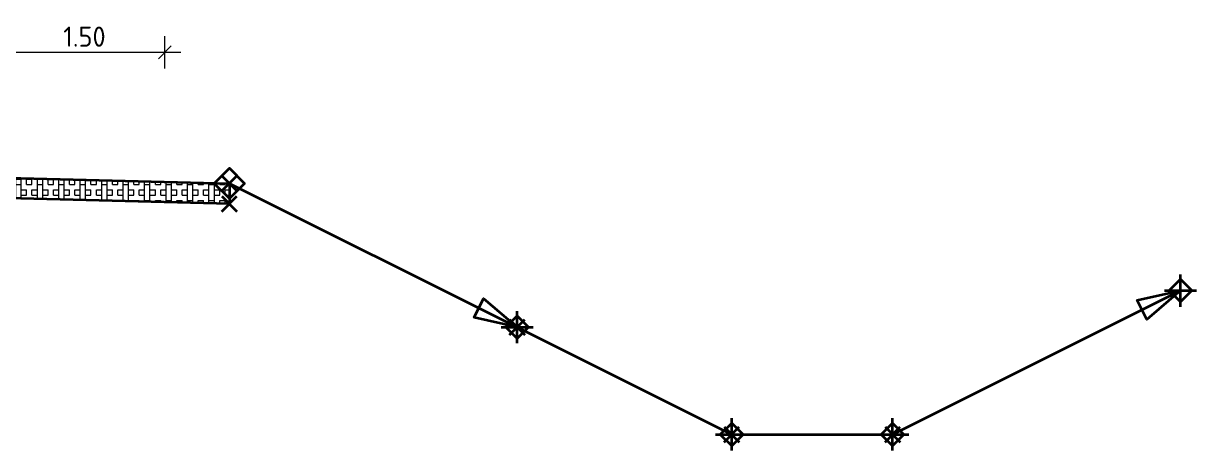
# Model space of a CAD drawing. Extents: x 85476 to 87050, y 436805 to 437377.
# Drawn here: x 86820.46 to 86831.4, y 436877.33 to 436881.32 of the extents above; entities that cross this region are included whole.
import ezdxf

# ---------------------------------------------------------------- set-up
doc = ezdxf.new("R2010")
doc.units = 0
doc.layers.add('C3D-ASSEMBLY_LINK', color=7, linetype='Continuous', lineweight=35, plot=False)
doc.layers.add('C3D-ASSEMBLY_MARKER', color=7, linetype='Continuous', lineweight=35, plot=False)
doc.layers.add('N-WE-VH-VERHARDING_GRASBETONSTEEN-A', color=72, linetype='Continuous', lineweight=18)
doc.styles.add('NLCS-ISO Standaard', font='NLCS-ISO.ttf')
doc.dimstyles.new('NLCS-T25-Pijl', dxfattribs={"dimtxt": 2.5, "dimasz": 1.6, "dimexe": 2, "dimexo": 0, "dimgap": 0.7, "dimtad": 1, "dimlfac": -1, "dimzin": 0, "dimdsep": 46, "dimtxsty": 'NLCS-ISO Standaard', "dimblk": 'Pijl', "dimcen": 0, "dimdle": 2, "dimclrd": 256, "dimclre": 256, "dimclrt": 256, "dimazin": 0, "dimtfac": 1, "dimtofl": 0, "dimtmove": 0, "dimatfit": 3, "dimldrblk": 'Pijl', "dimfxl": 2, "dimfxlon": 1, "dimtolj": 1, "dimtzin": 0, "dimlwd": 18, "dimlwe": 18, "dimarcsym": 0})

# ---------------------------------------------------------------- blocks, each defined once
blk = doc.blocks.new('_Oblique')
at = {"color": 0, "linetype": 'ByBlock', "lineweight": -2}
blk.add_line((-0.5, -0.5), (0.5, 0.5), dxfattribs=at)
blk = doc.blocks.new('*D11')
at = {"lineweight": 18, "transparency": 16777216}
for p, q in [((86820.283, 436880.898), (86820.283, 436881.198)), ((86821.783, 436880.898), (86821.783, 436881.198)), ((86820.133, 436881.048), (86821.933, 436881.048))]:
    blk.add_line(p, q, dxfattribs=at)
at = {"layer": 'Defpoints', "color": 0, "transparency": 16777216}
for p in [(86821.783, 436881.048), (86820.283, 436880.604), (86821.783, 436880.604)]:
    blk.add_point(p, dxfattribs=at)
at = {"lineweight": 18, "transparency": 16777216, "xscale": 0.12, "yscale": 0.12, "zscale": 0.12, "rotation": 180}
blk.add_blockref('_Oblique', (86820.283, 436881.048), dxfattribs=at)
at = {"lineweight": 18, "transparency": 16777216, "xscale": 0.12, "yscale": 0.12, "zscale": 0.12}
blk.add_blockref('_Oblique', (86821.783, 436881.048), dxfattribs=at)
at = {"transparency": 16777216, "insert": (86821.033, 436881.194), "char_height": 0.1875, "attachment_point": 5, "style": 'NLCS-ISO Standaard'}
blk.add_mtext('\\A1;1.50', dxfattribs=at)
blk = doc.blocks.new('Pijl')
h = blk.add_hatch(color=256)
h.paths.add_polyline_path([(0, 0), (-1.75, 0.352), (-1.75, 0)])
h.paths.add_polyline_path([(-1.75, 0), (-1.75, -0.352), (0, 0)])
for p, q in [((-1.902, 0), (0, 0)), ((0, 0), (-1.75, 0.352)), ((-1.75, 0.352), (-1.75, -0.352)), ((0, 0), (-1.75, -0.352))]:
    blk.add_line(p, q)

msp = doc.modelspace()

# ---------------------------------------------------------------- hatches: boundary and pattern name
at = {"layer": 'N-WE-VH-VERHARDING_GRASBETONSTEEN-A', "linetype": 'Continuous', "lineweight": 18}
h = msp.add_hatch(dxfattribs=at)
h.set_pattern_fill('AVH-GRASBETONSTEEN_01', color=72, scale=0.1, style=0, pattern_type=2)
h.set_pattern_definition([(90, (86818.79398, 436879.9159), (-0.2, 1e-17), []), (90, (86818.84398, 436879.9159), (-0.2, 1e-17), []), (0, (86818.79398, 436879.9159), (0, 0.2), [-0.05, 0.05]), (0, (86818.79398, 436879.9659), (0, 0.2), [-0.05, 0.05]), (0, (86818.79398, 436880.0159), (0, 0.2), [0.05, -0.05]), (0, (86818.79398, 436880.0659), (0, 0.2), [0.05, -0.05]), (90, (86818.89398, 436879.9159), (-0.2, 1e-17), [0.05, -0.05]), (90, (86818.94398, 436879.9159), (-0.2, 1e-17), [0.05, -0.05])])
h.paths.add_polyline_path([(86818.794, 436879.916), (86822.384, 436879.826), (86822.384, 436879.636), (86818.794, 436879.726)])

# ---------------------------------------------------------------- linework, layer by layer
at = {"layer": 'C3D-ASSEMBLY_LINK', "color": 7, "linetype": 'Continuous', "lineweight": 35}
for p, q in [((86818.794, 436879.916), (86822.384, 436879.826)), ((86822.384, 436879.826), (86822.384, 436879.636)), ((86822.384, 436879.826), (86825.067, 436878.485)), ((86822.384, 436879.636), (86818.794, 436879.726)), ((86828.567, 436877.485), (86831.251, 436878.826)), ((86825.067, 436878.485), (86827.067, 436877.485)), ((86827.067, 436877.485), (86828.567, 436877.485))]:
    msp.add_line(p, q, dxfattribs=at)
for points in [[(86831.251, 436878.826), (86830.937, 436878.558), (86830.848, 436878.737), (86831.251, 436878.826)], [(86825.067, 436878.485), (86824.665, 436878.574), (86824.754, 436878.753), (86825.067, 436878.485)]]:
    msp.add_lwpolyline(points, close=True, dxfattribs=at)
at = {"layer": 'C3D-ASSEMBLY_MARKER', "color": 10, "linetype": 'Continuous', "lineweight": 35}
for p, q in [((86822.313, 436879.755), (86822.455, 436879.897)), ((86822.313, 436879.897), (86822.455, 436879.755)), ((86824.997, 436878.414), (86825.138, 436878.555)), ((86824.997, 436878.555), (86825.138, 436878.414)), ((86826.997, 436877.414), (86827.138, 436877.555)), ((86826.997, 436877.555), (86827.138, 436877.414)), ((86828.497, 436877.414), (86828.638, 436877.555)), ((86828.497, 436877.555), (86828.638, 436877.414))]:
    msp.add_line(p, q, dxfattribs=at)
at = {"layer": 'C3D-ASSEMBLY_MARKER', "color": 251, "linetype": 'Continuous', "lineweight": 35}
for p, q in [((86822.313, 436879.565), (86822.455, 436879.707)), ((86822.313, 436879.707), (86822.455, 436879.565))]:
    msp.add_line(p, q, dxfattribs=at)
at = {"layer": 'C3D-ASSEMBLY_MARKER', "color": 70, "linetype": 'Continuous', "lineweight": 35}
for p, q in [((86831.251, 436878.676), (86831.251, 436878.976)), ((86831.101, 436878.826), (86831.401, 436878.826)), ((86825.067, 436878.335), (86825.067, 436878.635)), ((86824.917, 436878.485), (86825.217, 436878.485)), ((86827.067, 436877.335), (86827.067, 436877.635)), ((86828.567, 436877.335), (86828.567, 436877.635)), ((86826.917, 436877.485), (86827.217, 436877.485)), ((86828.417, 436877.485), (86828.717, 436877.485))]:
    msp.add_line(p, q, dxfattribs=at)
at = {"layer": 'C3D-ASSEMBLY_MARKER', "color": 6, "linetype": 'Continuous', "lineweight": 35}
msp.add_lwpolyline([(86822.384, 436879.685), (86822.243, 436879.826), (86822.384, 436879.968), (86822.525, 436879.826), (86822.384, 436879.685)], dxfattribs=at)
at = {"layer": 'C3D-ASSEMBLY_MARKER', "color": 70, "linetype": 'Continuous', "lineweight": 35}
for points in [[(86831.251, 436878.72), (86831.144, 436878.826), (86831.251, 436878.932), (86831.357, 436878.826), (86831.251, 436878.72)], [(86825.067, 436878.378), (86824.961, 436878.485), (86825.067, 436878.591), (86825.173, 436878.485), (86825.067, 436878.378)], [(86827.067, 436877.378), (86826.961, 436877.485), (86827.067, 436877.591), (86827.173, 436877.485), (86827.067, 436877.378)], [(86828.567, 436877.378), (86828.461, 436877.485), (86828.567, 436877.591), (86828.673, 436877.485), (86828.567, 436877.378)]]:
    msp.add_lwpolyline(points, dxfattribs=at)

# ---------------------------------------------------------------- dimensions: what is measured, and where the dimension line sits
dim = msp.add_linear_dim(base=(86821.783, 436881.048), p1=(86820.283, 436880.604), p2=(86821.783, 436880.604), dimstyle='NLCS-T25-Pijl', override={"dimscale": 0.075, "dimblk1": 'Oblique', "dimblk2": 'Oblique', "dimsah": 1, "dimaunit": 2, "dimtmove": 1})
dim.commit()
dim.dimension.update_dxf_attribs({"geometry": '*D11', "text_midpoint": (86821.033, 436881.194)})

doc.saveas('drawing.dxf')
